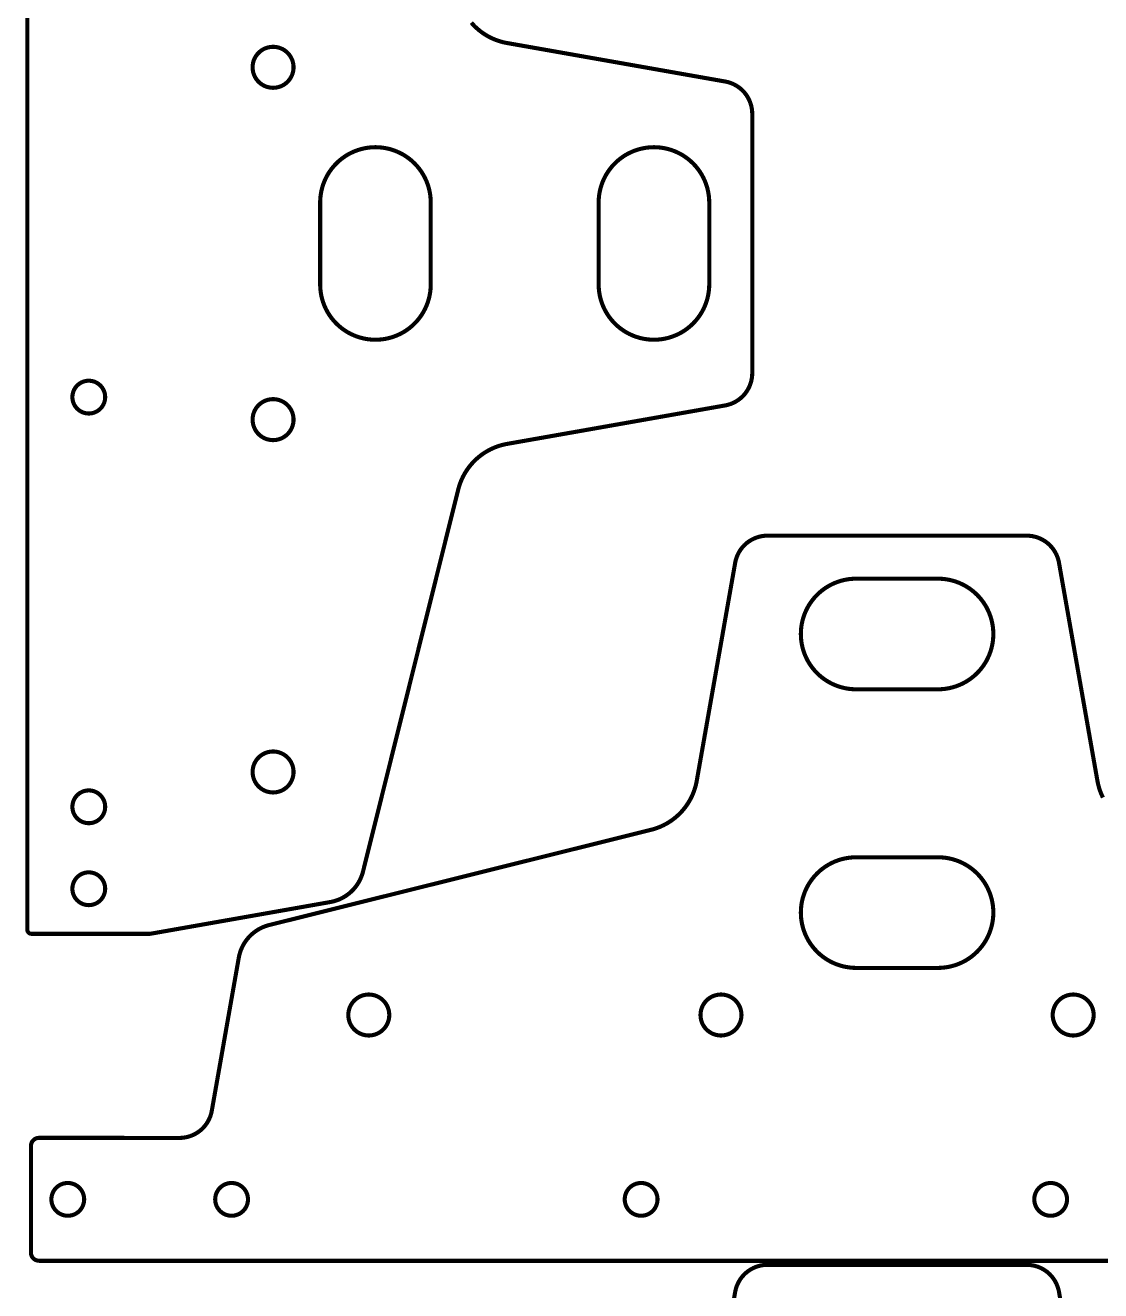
# Model space of a CAD drawing. Extents: x 0 to 1251, y 0 to 2501.
# Drawn here: x 1.4 to 264, y 744.2 to 1053.1 of the extents above; entities that cross this region are included whole.
import ezdxf

# ---------------------------------------------------------------- set-up
doc = ezdxf.new("R2010")
doc.units = 0
doc.layers.get('0').update_dxf_attribs({"linetype": 'CONTINUOUS'})

msp = doc.modelspace()

# ---------------------------------------------------------------- linework, layer by layer
at = {"color": 0, "const_width": 1}
for points in [[(110.357, 1053.7), (110.717, 1053.3), (111.093, 1052.91), (111.384, 1052.62), (111.483, 1052.53), (111.582, 1052.44), (111.887, 1052.17), (112.303, 1051.82), (112.73, 1051.49), (113.168, 1051.17), (113.616, 1050.87), (114.075, 1050.59), (114.543, 1050.32), (115.02, 1050.08), (115.506, 1049.84), (116, 1049.63), (116.502, 1049.43), (117.01, 1049.26), (117.526, 1049.1), (118.048, 1048.95), (118.575, 1048.83), (118.975, 1048.75), (119.108, 1048.73), (172.336, 1039.34), (172.51, 1039.31), (173.022, 1039.19), (173.689, 1038.98), (174.332, 1038.71), (174.947, 1038.39), (175.533, 1038.02), (176.086, 1037.6), (176.601, 1037.12), (176.962, 1036.74), (177.076, 1036.61), (177.189, 1036.47), (177.503, 1036.05), (177.878, 1035.46), (178.199, 1034.84), (178.465, 1034.2), (178.674, 1033.54), (178.825, 1032.86), (178.917, 1032.17), (178.947, 1031.64), (178.947, 1031.46), (178.947, 968.154), (178.947, 967.978), (178.917, 967.451), (178.825, 966.76), (178.674, 966.081), (178.465, 965.418), (178.199, 964.776), (177.878, 964.158), (177.503, 963.569), (177.189, 963.146), (177.076, 963.011), (176.962, 962.878), (176.601, 962.493), (176.086, 962.022), (175.533, 961.599), (174.947, 961.226), (174.332, 960.904), (173.689, 960.637), (173.022, 960.428), (172.51, 960.306), (172.336, 960.275), (119.108, 950.89), (118.975, 950.867), (118.575, 950.786), (118.048, 950.663), (117.526, 950.521), (117.01, 950.361), (116.502, 950.183), (116, 949.988), (115.506, 949.774), (115.02, 949.542), (114.543, 949.293), (114.075, 949.028), (113.616, 948.744), (113.168, 948.446), (112.73, 948.131), (112.303, 947.799), (111.887, 947.451), (111.582, 947.181), (111.483, 947.087), (111.384, 946.996), (111.093, 946.711), (110.717, 946.319), (110.357, 945.917), (110.011, 945.503), (109.682, 945.076), (109.368, 944.637), (109.07, 944.189), (108.789, 943.731), (108.524, 943.262), (108.276, 942.785), (108.045, 942.297), (107.832, 941.803), (107.637, 941.3), (107.459, 940.789), (107.3, 940.271), (107.192, 939.878), (107.159, 939.747), (83.9085, 846.494), (83.8649, 846.319), (83.7083, 845.8), (83.4596, 845.125), (83.1636, 844.469), (82.8218, 843.839), (82.4358, 843.235), (82.0067, 842.658), (81.5362, 842.113), (81.1576, 841.724), (81.0256, 841.601), (80.8935, 841.478), (80.4792, 841.126), (79.9025, 840.696), (79.2978, 840.308), (78.6675, 839.965), (78.0143, 839.668), (77.3407, 839.418), (76.649, 839.218), (76.1199, 839.097), (75.9421, 839.067), (31.9474, 831.308), (2.9474, 831.308), (2.8984, 831.308), (2.7514, 831.328), (2.5647, 831.385), (2.3926, 831.476), (2.275, 831.567), (2.2403, 831.601), (2.2057, 831.636), (2.1154, 831.754), (2.0235, 831.926), (1.9668, 832.113), (1.9474, 832.26), (1.9474, 832.308), (1.9474, 1209.31)], [(4.8181, 751.504), (4.767, 751.504), (4.6137, 751.514), (4.4152, 751.544), (4.2236, 751.594), (4.0399, 751.661), (3.8651, 751.746), (3.7003, 751.846), (3.5464, 751.961), (3.4045, 752.09), (3.2754, 752.232), (3.1603, 752.386), (3.0602, 752.551), (2.976, 752.725), (2.9088, 752.91), (2.8595, 753.101), (2.8293, 753.3), (2.819, 753.453), (2.819, 753.504), (2.819, 779.504), (2.819, 779.553), (2.8287, 779.701), (2.8577, 779.896), (2.9054, 780.086), (2.9712, 780.269), (3.0547, 780.446), (3.1551, 780.614), (3.2721, 780.772), (3.3701, 780.883), (3.4051, 780.918), (3.44, 780.953), (3.5518, 781.051), (3.7098, 781.168), (3.8777, 781.268), (4.0541, 781.351), (4.2379, 781.418), (4.4276, 781.465), (4.622, 781.494), (4.7703, 781.504), (4.8198, 781.504), (39.1033, 781.49), (39.2788, 781.49), (39.8054, 781.521), (40.4981, 781.613), (41.1778, 781.762), (41.8404, 781.972), (42.4825, 782.238), (43.1003, 782.558), (43.6899, 782.933), (44.1132, 783.247), (44.2476, 783.361), (44.3821, 783.474), (44.7657, 783.836), (45.2375, 784.351), (45.6611, 784.903), (46.0344, 785.489), (46.3554, 786.106), (46.6222, 786.749), (46.8328, 787.415), (46.9546, 787.928), (46.985, 788.101), (53.5764, 825.482), (53.6078, 825.66), (53.7276, 826.189), (53.9286, 826.881), (54.1782, 827.554), (54.4751, 828.208), (54.8181, 828.838), (55.2058, 829.443), (55.6372, 830.019), (55.9878, 830.433), (56.111, 830.565), (56.2342, 830.697), (56.6228, 831.076), (57.1681, 831.547), (57.7443, 831.976), (58.349, 832.363), (58.98, 832.704), (59.6346, 833), (60.3104, 833.249), (60.83, 833.406), (61.0053, 833.449), (154.257, 856.699), (154.389, 856.732), (154.781, 856.84), (155.299, 856.999), (155.81, 857.176), (156.313, 857.372), (156.808, 857.586), (157.294, 857.817), (157.772, 858.064), (158.242, 858.329), (158.7, 858.61), (159.149, 858.908), (159.586, 859.222), (160.013, 859.551), (160.428, 859.897), (160.831, 860.257), (161.221, 860.633), (161.506, 860.924), (161.599, 861.024), (161.69, 861.122), (161.961, 861.428), (162.308, 861.843), (162.64, 862.269), (162.956, 862.708), (163.256, 863.157), (163.538, 863.615), (163.803, 864.083), (164.051, 864.56), (164.283, 865.046), (164.497, 865.54), (164.693, 866.042), (164.872, 866.55), (165.032, 867.067), (165.174, 867.588), (165.296, 868.115), (165.376, 868.515), (165.4, 868.649), (174.786, 921.876), (174.817, 922.05), (174.938, 922.563), (175.149, 923.229), (175.415, 923.872), (175.736, 924.488), (176.108, 925.074), (176.532, 925.626), (177.004, 926.142), (177.388, 926.503), (177.522, 926.617), (177.656, 926.729), (178.079, 927.043), (178.668, 927.418), (179.286, 927.739), (179.928, 928.006), (180.59, 928.214), (181.269, 928.365), (181.962, 928.457), (182.489, 928.488), (182.664, 928.488), (245.974, 928.488), (246.15, 928.488), (246.675, 928.457), (247.368, 928.365), (248.047, 928.214), (248.71, 928.006), (249.351, 927.739), (249.969, 927.418), (250.558, 927.043), (250.982, 926.729), (251.117, 926.617), (251.25, 926.503), (251.633, 926.142), (252.106, 925.626), (252.529, 925.074), (252.901, 924.488), (253.224, 923.872), (253.49, 923.229), (253.7, 922.563), (253.822, 922.05), (253.853, 921.876), (263.237, 868.649), (263.261, 868.515), (263.342, 868.115), (263.465, 867.588), (263.606, 867.067), (263.767, 866.55), (263.944, 866.042), (264.14, 865.54), (264.354, 865.046), (264.586, 864.56)], [(381.819, 751.488), (4.8181, 751.488)], [(165.4, 690.674), (174.786, 743.901), (174.817, 744.074), (174.938, 744.588), (175.149, 745.253), (175.415, 745.896), (175.736, 746.512), (176.108, 747.099), (176.532, 747.65), (177.004, 748.165), (177.388, 748.528), (177.522, 748.64), (177.656, 748.753), (178.079, 749.068), (178.668, 749.443), (179.286, 749.764), (179.928, 750.029), (180.59, 750.239), (181.269, 750.39), (181.962, 750.481), (182.489, 750.512), (182.664, 750.512), (245.974, 750.512), (246.15, 750.512), (246.675, 750.481), (247.368, 750.39), (248.047, 750.239), (248.71, 750.029), (249.351, 749.764), (249.969, 749.443), (250.558, 749.068), (250.982, 748.753), (251.117, 748.64), (251.25, 748.528), (251.633, 748.165), (252.106, 747.65), (252.529, 747.099), (252.901, 746.512), (253.224, 745.896), (253.49, 745.253), (253.7, 744.588), (253.822, 744.074), (253.853, 743.901), (263.237, 690.674)]]:
    msp.add_lwpolyline(points, dxfattribs=at)
for points in [[(66.9474, 1042.81), (66.9474, 1042.68), (66.9217, 1042.3), (66.8458, 1041.8), (66.7226, 1041.32), (66.5544, 1040.86), (66.3439, 1040.43), (66.0935, 1040.01), (65.8057, 1039.63), (65.4829, 1039.27), (65.1279, 1038.95), (64.7429, 1038.66), (64.3307, 1038.41), (63.8936, 1038.2), (63.4343, 1038.03), (62.9551, 1037.91), (62.4586, 1037.83), (62.0751, 1037.81), (61.9474, 1037.81), (61.8196, 1037.81), (61.4363, 1037.83), (60.9397, 1037.91), (60.4606, 1038.03), (60.0012, 1038.2), (59.5642, 1038.41), (59.1518, 1038.66), (58.7669, 1038.95), (58.4119, 1039.27), (58.0892, 1039.63), (57.8014, 1040.01), (57.5508, 1040.43), (57.3403, 1040.86), (57.1722, 1041.32), (57.049, 1041.8), (56.9732, 1042.3), (56.9474, 1042.68), (56.9474, 1042.81), (56.9474, 1042.94), (56.9732, 1043.32), (57.049, 1043.82), (57.1722, 1044.3), (57.3403, 1044.76), (57.5508, 1045.19), (57.8014, 1045.6), (58.0892, 1045.99), (58.4119, 1046.34), (58.7669, 1046.67), (59.1518, 1046.96), (59.5642, 1047.21), (60.0012, 1047.42), (60.4606, 1047.58), (60.9397, 1047.71), (61.4363, 1047.78), (61.8196, 1047.81), (61.9474, 1047.81), (62.0751, 1047.81), (62.4586, 1047.78), (62.9551, 1047.71), (63.4343, 1047.58), (63.8936, 1047.42), (64.3307, 1047.21), (64.7429, 1046.96), (65.1279, 1046.67), (65.4829, 1046.34), (65.8057, 1045.99), (66.0935, 1045.6), (66.3439, 1045.19), (66.5544, 1044.76), (66.7226, 1044.3), (66.8458, 1043.82), (66.9217, 1043.32), (66.9474, 1042.94), (66.9474, 1042.81)], [(73.4474, 989.808), (73.4474, 989.583), (73.4774, 988.91), (73.5661, 988.021), (73.7124, 987.146), (73.9147, 986.286), (74.1717, 985.446), (74.4818, 984.626), (74.8438, 983.829), (75.2561, 983.058), (75.7174, 982.317), (76.2261, 981.604), (76.781, 980.926), (77.3806, 980.283), (78.0235, 979.679), (78.7081, 979.114), (79.4333, 978.593), (80.0026, 978.229), (80.1974, 978.117), (80.3922, 978.006), (80.9915, 977.693), (81.8054, 977.326), (82.6364, 977.015), (83.4815, 976.761), (84.3381, 976.563), (85.2032, 976.422), (86.0739, 976.337), (86.9474, 976.308), (87.821, 976.337), (88.6917, 976.422), (89.5568, 976.563), (90.4132, 976.761), (91.2585, 977.015), (92.0894, 977.326), (92.9033, 977.693), (93.5026, 978.006), (93.6974, 978.117), (93.8922, 978.229), (94.4615, 978.593), (95.1867, 979.114), (95.8714, 979.679), (96.5142, 980.283), (97.1139, 980.926), (97.6687, 981.604), (98.1775, 982.317), (98.6388, 983.058), (99.0511, 983.829), (99.4129, 984.626), (99.7232, 985.446), (99.9801, 986.286), (100.182, 987.146), (100.329, 988.021), (100.418, 988.91), (100.447, 989.583), (100.447, 989.808), (100.447, 1009.81), (100.447, 1010.03), (100.418, 1010.71), (100.329, 1011.6), (100.182, 1012.47), (99.9801, 1013.33), (99.7232, 1014.17), (99.4129, 1014.99), (99.0511, 1015.79), (98.6388, 1016.56), (98.1775, 1017.3), (97.6687, 1018.01), (97.1139, 1018.69), (96.5142, 1019.33), (95.8714, 1019.94), (95.1867, 1020.5), (94.4615, 1021.02), (93.8921, 1021.39), (93.6974, 1021.5), (93.5026, 1021.61), (92.9033, 1021.92), (92.0894, 1022.29), (91.2585, 1022.6), (90.4132, 1022.86), (89.5568, 1023.05), (88.6917, 1023.2), (87.821, 1023.28), (86.9474, 1023.31), (86.0739, 1023.28), (85.2032, 1023.2), (84.3381, 1023.05), (83.4815, 1022.86), (82.6364, 1022.6), (81.8054, 1022.29), (80.9915, 1021.92), (80.3922, 1021.61), (80.1974, 1021.5), (80.0026, 1021.39), (79.4333, 1021.02), (78.7081, 1020.5), (78.0235, 1019.94), (77.3806, 1019.33), (76.781, 1018.69), (76.2261, 1018.01), (75.7174, 1017.3), (75.2561, 1016.56), (74.8438, 1015.79), (74.4818, 1014.99), (74.1717, 1014.17), (73.9147, 1013.33), (73.7124, 1012.47), (73.5661, 1011.6), (73.4774, 1010.71), (73.4474, 1010.03), (73.4474, 1009.81), (73.4474, 989.808)], [(168.447, 989.808), (168.447, 989.583), (168.418, 988.91), (168.329, 988.021), (168.182, 987.146), (167.981, 986.286), (167.724, 985.446), (167.413, 984.626), (167.051, 983.829), (166.639, 983.058), (166.178, 982.317), (165.668, 981.604), (165.114, 980.926), (164.514, 980.283), (163.871, 979.679), (163.186, 979.114), (162.461, 978.593), (161.892, 978.229), (161.697, 978.117), (161.503, 978.006), (160.903, 977.693), (160.089, 977.326), (159.258, 977.015), (158.414, 976.761), (157.557, 976.563), (156.692, 976.422), (155.821, 976.337), (154.947, 976.308), (154.074, 976.337), (153.203, 976.422), (152.337, 976.563), (151.482, 976.761), (150.636, 977.015), (149.806, 977.326), (148.992, 977.693), (148.392, 978.006), (148.197, 978.117), (148.003, 978.229), (147.433, 978.593), (146.708, 979.114), (146.024, 979.679), (145.381, 980.283), (144.781, 980.926), (144.226, 981.604), (143.717, 982.317), (143.256, 983.058), (142.844, 983.829), (142.482, 984.626), (142.172, 985.446), (141.915, 986.286), (141.712, 987.146), (141.567, 988.021), (141.478, 988.91), (141.447, 989.583), (141.447, 989.808), (141.447, 1009.81), (141.447, 1010.03), (141.478, 1010.71), (141.567, 1011.6), (141.712, 1012.47), (141.915, 1013.33), (142.172, 1014.17), (142.482, 1014.99), (142.844, 1015.79), (143.256, 1016.56), (143.717, 1017.3), (144.226, 1018.01), (144.781, 1018.69), (145.381, 1019.33), (146.024, 1019.94), (146.708, 1020.5), (147.433, 1021.02), (148.003, 1021.39), (148.197, 1021.5), (148.392, 1021.61), (148.992, 1021.92), (149.806, 1022.29), (150.636, 1022.6), (151.482, 1022.86), (152.337, 1023.05), (153.203, 1023.2), (154.074, 1023.28), (154.947, 1023.31), (155.821, 1023.28), (156.692, 1023.2), (157.557, 1023.05), (158.414, 1022.86), (159.258, 1022.6), (160.089, 1022.29), (160.903, 1021.92), (161.503, 1021.61), (161.697, 1021.5), (161.892, 1021.39), (162.461, 1021.02), (163.186, 1020.5), (163.871, 1019.94), (164.514, 1019.33), (165.114, 1018.69), (165.668, 1018.01), (166.178, 1017.3), (166.639, 1016.56), (167.051, 1015.79), (167.413, 1014.99), (167.724, 1014.17), (167.981, 1013.33), (168.182, 1012.47), (168.329, 1011.6), (168.418, 1010.71), (168.447, 1010.03), (168.447, 1009.81), (168.447, 989.808)], [(20.9474, 962.308), (20.9474, 962.207), (20.9268, 961.9), (20.8661, 961.503), (20.7676, 961.119), (20.6331, 960.751), (20.4646, 960.403), (20.2643, 960.072), (20.034, 959.764), (19.7758, 959.481), (19.4918, 959.222), (19.1839, 958.992), (18.854, 958.792), (18.5044, 958.624), (18.1369, 958.489), (17.7535, 958.39), (17.3564, 958.329), (17.0496, 958.308), (16.9474, 958.308), (16.8451, 958.308), (16.5385, 958.329), (16.1413, 958.39), (15.7579, 958.489), (15.3904, 958.624), (15.0407, 958.792), (14.711, 958.992), (14.4031, 959.222), (14.119, 959.481), (13.8608, 959.764), (13.6305, 960.072), (13.4302, 960.403), (13.2617, 960.751), (13.1272, 961.119), (13.0287, 961.503), (12.968, 961.9), (12.9474, 962.207), (12.9474, 962.308), (12.9474, 962.411), (12.968, 962.718), (13.0287, 963.115), (13.1272, 963.499), (13.2617, 963.865), (13.4302, 964.215), (13.6305, 964.546), (13.8608, 964.853), (14.119, 965.137), (14.4031, 965.396), (14.711, 965.625), (15.0407, 965.826), (15.3904, 965.994), (15.7579, 966.129), (16.1413, 966.228), (16.5385, 966.288), (16.8451, 966.308), (16.9474, 966.308), (17.0496, 966.308), (17.3564, 966.288), (17.7535, 966.228), (18.1369, 966.129), (18.5044, 965.994), (18.854, 965.826), (19.1839, 965.625), (19.4918, 965.396), (19.7758, 965.137), (20.034, 964.853), (20.2643, 964.546), (20.4646, 964.215), (20.6331, 963.865), (20.7676, 963.499), (20.8661, 963.115), (20.9268, 962.718), (20.9474, 962.411), (20.9474, 962.308)], [(66.9474, 956.808), (66.9474, 956.681), (66.9217, 956.297), (66.8458, 955.801), (66.7226, 955.322), (66.5544, 954.863), (66.3439, 954.425), (66.0935, 954.012), (65.8057, 953.628), (65.4829, 953.274), (65.1279, 952.95), (64.7429, 952.663), (64.3307, 952.413), (63.8936, 952.201), (63.4343, 952.033), (62.9551, 951.91), (62.4586, 951.835), (62.0751, 951.808), (61.9474, 951.808), (61.8196, 951.808), (61.4363, 951.835), (60.9397, 951.91), (60.4606, 952.033), (60.0012, 952.201), (59.5642, 952.413), (59.1518, 952.663), (58.7669, 952.95), (58.4119, 953.274), (58.0892, 953.628), (57.8014, 954.012), (57.5508, 954.425), (57.3403, 954.863), (57.1722, 955.322), (57.049, 955.801), (56.9732, 956.297), (56.9474, 956.681), (56.9474, 956.808), (56.9474, 956.936), (56.9732, 957.319), (57.049, 957.817), (57.1722, 958.296), (57.3403, 958.756), (57.5508, 959.192), (57.8014, 959.604), (58.0892, 959.989), (58.4119, 960.344), (58.7669, 960.667), (59.1518, 960.956), (59.5642, 961.206), (60.0012, 961.415), (60.4606, 961.583), (60.9397, 961.707), (61.4363, 961.783), (61.8196, 961.808), (61.9474, 961.808), (62.0751, 961.808), (62.4586, 961.783), (62.9551, 961.707), (63.4343, 961.583), (63.8936, 961.415), (64.3307, 961.206), (64.7429, 960.956), (65.1279, 960.667), (65.4829, 960.344), (65.8057, 959.989), (66.0935, 959.604), (66.3439, 959.192), (66.5544, 958.756), (66.7226, 958.296), (66.8458, 957.817), (66.9217, 957.319), (66.9474, 956.936), (66.9474, 956.808)], [(224.319, 917.988), (224.544, 917.988), (225.218, 917.958), (226.107, 917.869), (226.982, 917.722), (227.842, 917.521), (228.682, 917.264), (229.501, 916.953), (230.299, 916.592), (231.069, 916.179), (231.811, 915.718), (232.524, 915.208), (233.201, 914.654), (233.844, 914.054), (234.449, 913.411), (235.014, 912.726), (235.535, 912.001), (235.897, 911.432), (236.01, 911.238), (236.122, 911.043), (236.435, 910.443), (236.801, 909.629), (237.112, 908.799), (237.367, 907.953), (237.565, 907.097), (237.706, 906.232), (237.79, 905.361), (237.819, 904.488), (237.79, 903.614), (237.706, 902.743), (237.565, 901.878), (237.367, 901.022), (237.112, 900.176), (236.801, 899.346), (236.435, 898.532), (236.122, 897.932), (236.01, 897.738), (235.897, 897.543), (235.535, 896.974), (235.014, 896.249), (234.449, 895.564), (233.844, 894.921), (233.201, 894.321), (232.524, 893.767), (231.811, 893.257), (231.069, 892.796), (230.299, 892.383), (229.501, 892.022), (228.682, 891.713), (227.842, 891.456), (226.982, 891.253), (226.107, 891.107), (225.218, 891.018), (224.544, 890.988), (224.319, 890.988), (204.319, 890.988), (204.094, 890.988), (203.419, 891.018), (202.531, 891.107), (201.656, 891.253), (200.797, 891.456), (199.956, 891.713), (199.136, 892.022), (198.339, 892.383), (197.569, 892.796), (196.826, 893.257), (196.115, 893.767), (195.436, 894.321), (194.793, 894.921), (194.189, 895.564), (193.625, 896.249), (193.103, 896.974), (192.74, 897.543), (192.628, 897.738), (192.515, 897.932), (192.204, 898.532), (191.836, 899.346), (191.525, 900.176), (191.271, 901.022), (191.074, 901.878), (190.932, 902.743), (190.847, 903.614), (190.819, 904.488), (190.847, 905.361), (190.932, 906.232), (191.074, 907.097), (191.271, 907.953), (191.525, 908.799), (191.836, 909.629), (192.204, 910.443), (192.515, 911.043), (192.628, 911.238), (192.74, 911.432), (193.103, 912.001), (193.625, 912.726), (194.189, 913.411), (194.793, 914.054), (195.436, 914.654), (196.115, 915.208), (196.826, 915.718), (197.569, 916.179), (198.339, 916.592), (199.136, 916.953), (199.956, 917.264), (200.797, 917.521), (201.656, 917.722), (202.531, 917.869), (203.419, 917.958), (204.094, 917.988), (204.319, 917.988), (224.319, 917.988)], [(66.9474, 870.808), (66.9474, 870.681), (66.9217, 870.297), (66.8458, 869.801), (66.7226, 869.322), (66.5544, 868.863), (66.3439, 868.425), (66.0935, 868.012), (65.8057, 867.628), (65.4829, 867.274), (65.1279, 866.95), (64.7429, 866.662), (64.3307, 866.412), (63.8936, 866.201), (63.4343, 866.033), (62.9551, 865.91), (62.4586, 865.835), (62.0751, 865.808), (61.9474, 865.808), (61.8196, 865.808), (61.4363, 865.835), (60.9397, 865.91), (60.4606, 866.033), (60.0012, 866.201), (59.5642, 866.412), (59.1518, 866.662), (58.7669, 866.95), (58.4119, 867.274), (58.0892, 867.628), (57.8014, 868.012), (57.5508, 868.425), (57.3403, 868.863), (57.1722, 869.322), (57.049, 869.801), (56.9732, 870.297), (56.9474, 870.681), (56.9474, 870.808), (56.9474, 870.936), (56.9732, 871.319), (57.049, 871.817), (57.1722, 872.296), (57.3403, 872.756), (57.5508, 873.192), (57.8014, 873.604), (58.0892, 873.989), (58.4119, 874.344), (58.7669, 874.667), (59.1518, 874.956), (59.5642, 875.206), (60.0012, 875.415), (60.4606, 875.583), (60.9397, 875.707), (61.4363, 875.783), (61.8196, 875.808), (61.9474, 875.808), (62.0751, 875.808), (62.4586, 875.783), (62.9551, 875.707), (63.4343, 875.583), (63.8936, 875.415), (64.3307, 875.206), (64.7429, 874.956), (65.1279, 874.667), (65.4829, 874.344), (65.8057, 873.989), (66.0935, 873.604), (66.3439, 873.192), (66.5544, 872.756), (66.7226, 872.296), (66.8458, 871.817), (66.9217, 871.319), (66.9474, 870.936), (66.9474, 870.808)], [(20.9474, 862.308), (20.9474, 862.207), (20.9268, 861.9), (20.8661, 861.503), (20.7676, 861.119), (20.6331, 860.751), (20.4646, 860.403), (20.2643, 860.072), (20.034, 859.764), (19.7758, 859.481), (19.4918, 859.222), (19.1839, 858.992), (18.854, 858.792), (18.5044, 858.624), (18.1369, 858.489), (17.7535, 858.39), (17.3564, 858.329), (17.0496, 858.308), (16.9474, 858.308), (16.8451, 858.308), (16.5385, 858.329), (16.1413, 858.39), (15.7579, 858.489), (15.3904, 858.624), (15.0407, 858.792), (14.711, 858.992), (14.4031, 859.222), (14.119, 859.481), (13.8608, 859.764), (13.6305, 860.072), (13.4302, 860.403), (13.2617, 860.751), (13.1272, 861.119), (13.0287, 861.503), (12.968, 861.9), (12.9474, 862.207), (12.9474, 862.308), (12.9474, 862.411), (12.968, 862.718), (13.0287, 863.115), (13.1272, 863.499), (13.2617, 863.865), (13.4302, 864.215), (13.6305, 864.546), (13.8608, 864.853), (14.119, 865.137), (14.4031, 865.396), (14.711, 865.625), (15.0407, 865.826), (15.3904, 865.994), (15.7579, 866.129), (16.1413, 866.228), (16.5385, 866.287), (16.8451, 866.308), (16.9474, 866.308), (17.0496, 866.308), (17.3564, 866.287), (17.7535, 866.228), (18.1369, 866.129), (18.5044, 865.994), (18.854, 865.826), (19.1839, 865.625), (19.4918, 865.396), (19.7758, 865.137), (20.034, 864.853), (20.2643, 864.546), (20.4646, 864.215), (20.6331, 863.865), (20.7676, 863.499), (20.8661, 863.115), (20.9268, 862.718), (20.9474, 862.411), (20.9474, 862.308)], [(224.319, 822.988), (224.544, 822.988), (225.218, 823.018), (226.107, 823.107), (226.982, 823.253), (227.842, 823.456), (228.682, 823.713), (229.501, 824.022), (230.299, 824.383), (231.069, 824.796), (231.811, 825.257), (232.524, 825.767), (233.201, 826.321), (233.844, 826.921), (234.449, 827.564), (235.014, 828.249), (235.535, 828.974), (235.897, 829.543), (236.01, 829.738), (236.122, 829.932), (236.435, 830.532), (236.801, 831.346), (237.112, 832.176), (237.367, 833.022), (237.565, 833.878), (237.706, 834.743), (237.79, 835.614), (237.819, 836.488), (237.79, 837.361), (237.706, 838.232), (237.565, 839.097), (237.367, 839.953), (237.112, 840.799), (236.801, 841.629), (236.435, 842.443), (236.122, 843.043), (236.01, 843.238), (235.897, 843.432), (235.535, 844.001), (235.014, 844.726), (234.449, 845.411), (233.844, 846.054), (233.201, 846.654), (232.524, 847.208), (231.811, 847.718), (231.069, 848.179), (230.299, 848.592), (229.501, 848.953), (228.682, 849.264), (227.842, 849.521), (226.982, 849.722), (226.107, 849.869), (225.218, 849.958), (224.544, 849.988), (224.319, 849.988), (204.319, 849.988), (204.094, 849.988), (203.419, 849.958), (202.531, 849.869), (201.656, 849.722), (200.797, 849.521), (199.956, 849.264), (199.136, 848.953), (198.339, 848.592), (197.569, 848.179), (196.826, 847.718), (196.115, 847.208), (195.436, 846.654), (194.793, 846.054), (194.189, 845.411), (193.625, 844.726), (193.103, 844.001), (192.74, 843.432), (192.628, 843.238), (192.515, 843.043), (192.204, 842.443), (191.836, 841.629), (191.525, 840.799), (191.271, 839.953), (191.074, 839.097), (190.932, 838.232), (190.847, 837.361), (190.819, 836.488), (190.847, 835.614), (190.932, 834.743), (191.074, 833.878), (191.271, 833.022), (191.525, 832.176), (191.836, 831.346), (192.204, 830.532), (192.515, 829.932), (192.628, 829.738), (192.74, 829.543), (193.103, 828.974), (193.625, 828.249), (194.189, 827.564), (194.793, 826.921), (195.436, 826.321), (196.115, 825.767), (196.826, 825.257), (197.569, 824.796), (198.339, 824.383), (199.136, 824.022), (199.956, 823.713), (200.797, 823.456), (201.656, 823.253), (202.531, 823.107), (203.419, 823.018), (204.094, 822.988), (204.319, 822.988), (224.319, 822.988)], [(20.9474, 842.308), (20.9474, 842.207), (20.9268, 841.9), (20.8661, 841.503), (20.7676, 841.119), (20.6331, 840.751), (20.4646, 840.403), (20.2643, 840.072), (20.034, 839.764), (19.7758, 839.481), (19.4918, 839.222), (19.1839, 838.992), (18.854, 838.792), (18.5044, 838.624), (18.1369, 838.489), (17.7535, 838.39), (17.3564, 838.329), (17.0496, 838.308), (16.9474, 838.308), (16.8451, 838.308), (16.5385, 838.329), (16.1413, 838.39), (15.7579, 838.489), (15.3904, 838.624), (15.0407, 838.792), (14.711, 838.992), (14.4031, 839.222), (14.119, 839.481), (13.8608, 839.764), (13.6305, 840.072), (13.4302, 840.403), (13.2617, 840.751), (13.1272, 841.119), (13.0287, 841.503), (12.968, 841.9), (12.9474, 842.207), (12.9474, 842.308), (12.9474, 842.411), (12.968, 842.718), (13.0287, 843.115), (13.1272, 843.499), (13.2617, 843.865), (13.4302, 844.215), (13.6305, 844.546), (13.8608, 844.853), (14.119, 845.137), (14.4031, 845.396), (14.711, 845.625), (15.0407, 845.826), (15.3904, 845.994), (15.7579, 846.129), (16.1413, 846.228), (16.5385, 846.287), (16.8451, 846.308), (16.9474, 846.308), (17.0496, 846.308), (17.3564, 846.287), (17.7535, 846.228), (18.1369, 846.129), (18.5044, 845.994), (18.854, 845.826), (19.1839, 845.625), (19.4918, 845.396), (19.7758, 845.137), (20.034, 844.853), (20.2643, 844.546), (20.4646, 844.215), (20.6331, 843.865), (20.7676, 843.499), (20.8661, 843.115), (20.9268, 842.718), (20.9474, 842.411), (20.9474, 842.308)], [(90.3189, 811.488), (90.3189, 811.36), (90.2932, 810.976), (90.2174, 810.481), (90.0942, 810.001), (89.926, 809.542), (89.7154, 809.104), (89.465, 808.692), (89.1772, 808.307), (88.8544, 807.951), (88.4994, 807.629), (88.1144, 807.342), (87.7022, 807.092), (87.2651, 806.881), (86.8058, 806.713), (86.3267, 806.589), (85.8301, 806.514), (85.4467, 806.488), (85.3189, 806.488), (85.1911, 806.488), (84.8078, 806.514), (84.3113, 806.589), (83.8321, 806.713), (83.3728, 806.881), (82.9357, 807.092), (82.5233, 807.342), (82.1385, 807.629), (81.7835, 807.951), (81.4607, 808.307), (81.1729, 808.692), (80.9224, 809.104), (80.7118, 809.542), (80.5437, 810.001), (80.4206, 810.481), (80.3447, 810.976), (80.3189, 811.36), (80.3189, 811.488), (80.3189, 811.615), (80.3447, 811.999), (80.4206, 812.496), (80.5437, 812.975), (80.7118, 813.433), (80.9224, 813.871), (81.1729, 814.283), (81.4607, 814.668), (81.7835, 815.024), (82.1385, 815.346), (82.5233, 815.633), (82.9357, 815.885), (83.3728, 816.094), (83.8321, 816.262), (84.3113, 816.386), (84.8078, 816.463), (85.1911, 816.488), (85.3189, 816.488), (85.4467, 816.488), (85.8301, 816.463), (86.3267, 816.386), (86.8058, 816.262), (87.2651, 816.094), (87.7022, 815.885), (88.1144, 815.633), (88.4994, 815.346), (88.8544, 815.024), (89.1772, 814.668), (89.465, 814.283), (89.7154, 813.871), (89.926, 813.433), (90.0942, 812.975), (90.2174, 812.496), (90.2932, 811.999), (90.3189, 811.615), (90.3189, 811.488)], [(176.319, 811.488), (176.319, 811.36), (176.293, 810.976), (176.217, 810.481), (176.094, 810.001), (175.926, 809.542), (175.715, 809.104), (175.465, 808.692), (175.178, 808.307), (174.854, 807.951), (174.5, 807.629), (174.114, 807.342), (173.703, 807.092), (173.265, 806.881), (172.806, 806.713), (172.326, 806.589), (171.831, 806.514), (171.447, 806.488), (171.319, 806.488), (171.192, 806.488), (170.808, 806.514), (170.311, 806.589), (169.832, 806.713), (169.372, 806.881), (168.936, 807.092), (168.524, 807.342), (168.139, 807.629), (167.783, 807.951), (167.461, 808.307), (167.172, 808.692), (166.922, 809.104), (166.712, 809.542), (166.543, 810.001), (166.421, 810.481), (166.344, 810.976), (166.319, 811.36), (166.319, 811.488), (166.319, 811.615), (166.344, 811.999), (166.421, 812.496), (166.543, 812.975), (166.712, 813.433), (166.922, 813.871), (167.172, 814.283), (167.461, 814.668), (167.783, 815.024), (168.139, 815.346), (168.524, 815.633), (168.936, 815.885), (169.372, 816.094), (169.832, 816.262), (170.311, 816.386), (170.808, 816.463), (171.192, 816.488), (171.319, 816.488), (171.447, 816.488), (171.831, 816.463), (172.326, 816.386), (172.806, 816.262), (173.265, 816.094), (173.703, 815.885), (174.114, 815.633), (174.5, 815.346), (174.854, 815.024), (175.178, 814.668), (175.465, 814.283), (175.715, 813.871), (175.926, 813.433), (176.094, 812.975), (176.217, 812.496), (176.293, 811.999), (176.319, 811.615), (176.319, 811.488)], [(262.319, 811.488), (262.319, 811.36), (262.293, 810.976), (262.217, 810.481), (262.094, 810.001), (261.926, 809.542), (261.715, 809.104), (261.465, 808.692), (261.178, 808.307), (260.854, 807.951), (260.5, 807.629), (260.114, 807.342), (259.703, 807.092), (259.265, 806.881), (258.806, 806.713), (258.326, 806.589), (257.831, 806.514), (257.447, 806.488), (257.319, 806.488), (257.192, 806.488), (256.808, 806.514), (256.311, 806.589), (255.832, 806.713), (255.372, 806.881), (254.936, 807.092), (254.524, 807.342), (254.139, 807.629), (253.783, 807.951), (253.461, 808.307), (253.172, 808.692), (252.922, 809.104), (252.713, 809.542), (252.543, 810.001), (252.421, 810.481), (252.344, 810.976), (252.319, 811.36), (252.319, 811.488), (252.319, 811.615), (252.344, 811.999), (252.421, 812.496), (252.543, 812.975), (252.713, 813.433), (252.922, 813.871), (253.172, 814.283), (253.461, 814.668), (253.783, 815.024), (254.139, 815.346), (254.524, 815.633), (254.936, 815.885), (255.372, 816.094), (255.832, 816.262), (256.311, 816.386), (256.808, 816.463), (257.192, 816.488), (257.319, 816.488), (257.447, 816.488), (257.831, 816.463), (258.326, 816.386), (258.806, 816.262), (259.265, 816.094), (259.703, 815.885), (260.114, 815.633), (260.5, 815.346), (260.854, 815.024), (261.178, 814.668), (261.465, 814.283), (261.715, 813.871), (261.926, 813.433), (262.094, 812.975), (262.217, 812.496), (262.293, 811.999), (262.319, 811.615), (262.319, 811.488)], [(15.8189, 766.488), (15.8189, 766.386), (15.7983, 766.079), (15.7376, 765.682), (15.6392, 765.299), (15.5046, 764.931), (15.3361, 764.581), (15.1358, 764.251), (14.9056, 763.943), (14.6474, 763.66), (14.3633, 763.401), (14.0554, 763.171), (13.7256, 762.971), (13.3759, 762.803), (13.0084, 762.668), (12.6251, 762.569), (12.2279, 762.508), (11.9212, 762.488), (11.819, 762.488), (11.7167, 762.488), (11.4099, 762.508), (11.0128, 762.569), (10.6294, 762.668), (10.2619, 762.803), (9.9123, 762.971), (9.5825, 763.171), (9.2746, 763.401), (8.9905, 763.66), (8.7323, 763.943), (8.5021, 764.251), (8.3017, 764.581), (8.1333, 764.931), (7.9988, 765.299), (7.9002, 765.682), (7.8396, 766.079), (7.819, 766.386), (7.819, 766.488), (7.819, 766.59), (7.8396, 766.897), (7.9002, 767.294), (7.9988, 767.678), (8.1333, 768.044), (8.3017, 768.394), (8.5021, 768.724), (8.7323, 769.032), (8.9905, 769.317), (9.2746, 769.574), (9.5825, 769.804), (9.9123, 770.006), (10.2619, 770.174), (10.6294, 770.308), (11.0128, 770.407), (11.4099, 770.467), (11.7167, 770.488), (11.819, 770.488), (11.9212, 770.488), (12.2279, 770.467), (12.6251, 770.407), (13.0084, 770.308), (13.3759, 770.174), (13.7256, 770.006), (14.0554, 769.804), (14.3633, 769.574), (14.6474, 769.317), (14.9056, 769.032), (15.1358, 768.724), (15.3361, 768.394), (15.5046, 768.044), (15.6392, 767.678), (15.7376, 767.294), (15.7983, 766.897), (15.8189, 766.59), (15.8189, 766.488)], [(55.8189, 766.488), (55.8189, 766.386), (55.7983, 766.079), (55.7376, 765.682), (55.6392, 765.299), (55.5046, 764.931), (55.3361, 764.581), (55.1358, 764.251), (54.9056, 763.943), (54.6474, 763.66), (54.3633, 763.401), (54.0554, 763.171), (53.7256, 762.971), (53.376, 762.803), (53.0085, 762.668), (52.625, 762.569), (52.2279, 762.508), (51.9211, 762.488), (51.8189, 762.488), (51.7167, 762.488), (51.41, 762.508), (51.0128, 762.569), (50.6294, 762.668), (50.2619, 762.803), (49.9122, 762.971), (49.5825, 763.171), (49.2746, 763.401), (48.9906, 763.66), (48.7324, 763.943), (48.5021, 764.251), (48.3017, 764.581), (48.1332, 764.931), (47.9987, 765.299), (47.9001, 765.682), (47.8396, 766.079), (47.8189, 766.386), (47.8189, 766.488), (47.8189, 766.59), (47.8396, 766.897), (47.9001, 767.294), (47.9987, 767.678), (48.1332, 768.044), (48.3017, 768.394), (48.5021, 768.724), (48.7324, 769.032), (48.9906, 769.317), (49.2746, 769.574), (49.5825, 769.804), (49.9122, 770.006), (50.2619, 770.174), (50.6294, 770.308), (51.0128, 770.407), (51.41, 770.467), (51.7167, 770.488), (51.8189, 770.488), (51.9211, 770.488), (52.2279, 770.467), (52.625, 770.407), (53.0085, 770.308), (53.376, 770.174), (53.7256, 770.006), (54.0554, 769.804), (54.3633, 769.574), (54.6474, 769.317), (54.9056, 769.032), (55.1358, 768.724), (55.3361, 768.394), (55.5046, 768.044), (55.6392, 767.678), (55.7376, 767.294), (55.7983, 766.897), (55.8189, 766.59), (55.8189, 766.488)], [(155.819, 766.488), (155.819, 766.386), (155.799, 766.079), (155.737, 765.682), (155.639, 765.299), (155.504, 764.931), (155.336, 764.581), (155.136, 764.251), (154.906, 763.943), (154.647, 763.66), (154.364, 763.401), (154.056, 763.171), (153.725, 762.971), (153.376, 762.803), (153.008, 762.668), (152.625, 762.569), (152.228, 762.508), (151.921, 762.488), (151.819, 762.488), (151.717, 762.488), (151.41, 762.508), (151.013, 762.569), (150.629, 762.668), (150.263, 762.803), (149.913, 762.971), (149.582, 763.171), (149.275, 763.401), (148.99, 763.66), (148.732, 763.943), (148.501, 764.251), (148.301, 764.581), (148.133, 764.931), (147.999, 765.299), (147.9, 765.682), (147.839, 766.079), (147.819, 766.386), (147.819, 766.488), (147.819, 766.59), (147.839, 766.897), (147.9, 767.294), (147.999, 767.678), (148.133, 768.044), (148.301, 768.394), (148.501, 768.724), (148.732, 769.032), (148.99, 769.317), (149.275, 769.574), (149.582, 769.804), (149.913, 770.006), (150.263, 770.174), (150.629, 770.308), (151.013, 770.407), (151.41, 770.467), (151.717, 770.488), (151.819, 770.488), (151.921, 770.488), (152.228, 770.467), (152.625, 770.407), (153.008, 770.308), (153.376, 770.174), (153.725, 770.006), (154.056, 769.804), (154.364, 769.574), (154.647, 769.317), (154.906, 769.032), (155.136, 768.724), (155.336, 768.394), (155.504, 768.044), (155.639, 767.678), (155.737, 767.294), (155.799, 766.897), (155.819, 766.59), (155.819, 766.488)], [(255.819, 766.488), (255.819, 766.386), (255.799, 766.079), (255.737, 765.682), (255.639, 765.299), (255.504, 764.931), (255.336, 764.581), (255.136, 764.251), (254.906, 763.943), (254.647, 763.66), (254.364, 763.401), (254.056, 763.171), (253.725, 762.971), (253.376, 762.803), (253.008, 762.668), (252.625, 762.569), (252.228, 762.508), (251.921, 762.488), (251.819, 762.488), (251.717, 762.488), (251.41, 762.508), (251.013, 762.569), (250.629, 762.668), (250.263, 762.803), (249.912, 762.971), (249.582, 763.171), (249.275, 763.401), (248.99, 763.66), (248.732, 763.943), (248.501, 764.251), (248.301, 764.581), (248.133, 764.931), (247.999, 765.299), (247.9, 765.682), (247.839, 766.079), (247.819, 766.386), (247.819, 766.488), (247.819, 766.59), (247.839, 766.897), (247.9, 767.294), (247.999, 767.678), (248.133, 768.044), (248.301, 768.394), (248.501, 768.724), (248.732, 769.032), (248.99, 769.317), (249.275, 769.574), (249.582, 769.804), (249.912, 770.006), (250.263, 770.174), (250.629, 770.308), (251.013, 770.407), (251.41, 770.467), (251.717, 770.488), (251.819, 770.488), (251.921, 770.488), (252.228, 770.467), (252.625, 770.407), (253.008, 770.308), (253.376, 770.174), (253.725, 770.006), (254.056, 769.804), (254.364, 769.574), (254.647, 769.317), (254.906, 769.032), (255.136, 768.724), (255.336, 768.394), (255.504, 768.044), (255.639, 767.678), (255.737, 767.294), (255.799, 766.897), (255.819, 766.59), (255.819, 766.488)]]:
    msp.add_lwpolyline(points, close=True, dxfattribs=at)

doc.saveas('drawing.dxf')
